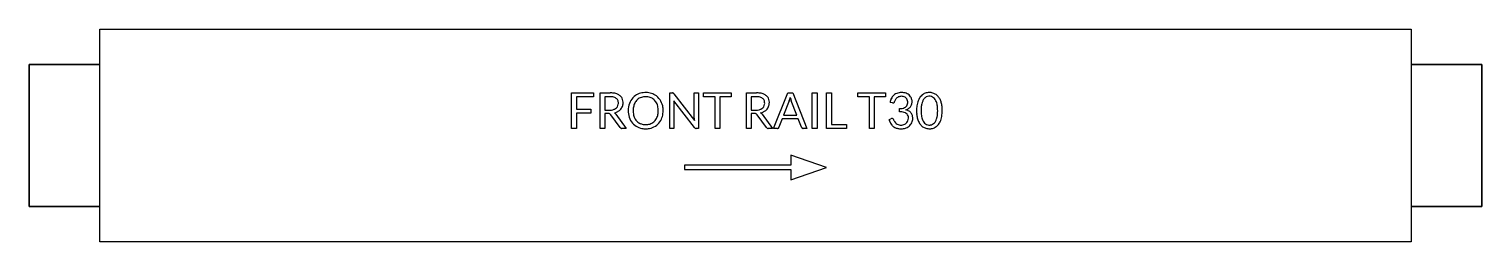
# Model space of a CAD drawing. Header units: millimetres. Extents: x 0 to 410, y 0 to 60.
import ezdxf

# ---------------------------------------------------------------- set-up
doc = ezdxf.new("R2010")
doc.units = ezdxf.units.MM
for name, color, linetype in [('LABEL', 7, 'Continuous'), ('OUTLINE', 7, 'Continuous'), ('POCKET_D10', 7, 'Continuous')]:
    doc.layers.add(name, color=color, linetype=linetype)

msp = doc.modelspace()

# ---------------------------------------------------------------- linework, layer by layer
at = {"layer": 'LABEL'}
for p, q in [((153.09, 32), (153.09, 42)), ((153.09, 42), (159.26, 42)), ((159.26, 42), (159.26, 40.9)), ((161.13, 32), (161.13, 42)), ((161.13, 42), (163.96, 42)), ((180.8, 32), (180.8, 42)), ((180.8, 42), (181.5, 42)), ((181.96, 41.77), (187.76, 34.23)), ((187.72, 34.92), (187.72, 42)), ((187.72, 42), (188.91, 42)), ((188.91, 42), (188.91, 32)), ((190.33, 40.86), (190.33, 42)), ((190.33, 42), (198.16, 42)), ((198.16, 42), (198.16, 40.86)), ((202.42, 32), (202.42, 42)), ((202.42, 42), (205.24, 42)), ((210.12, 32), (214.12, 42)), ((214.12, 42), (215.5, 42)), ((215.5, 42), (219.49, 32)), ((221.01, 32), (221.01, 42)), ((221.01, 42), (222.36, 42)), ((222.36, 42), (222.36, 32)), ((225.04, 32), (225.04, 42)), ((225.04, 42), (226.4, 42)), ((226.4, 42), (226.4, 33.14)), ((233.89, 40.86), (233.89, 42)), ((233.89, 42), (241.72, 42)), ((241.72, 42), (241.72, 40.86)), ((159.26, 40.9), (154.46, 40.9)), ((154.46, 40.9), (154.46, 37.4)), ((154.46, 37.4), (158.56, 37.4)), ((158.56, 37.4), (158.56, 36.3)), ((163.96, 40.93), (162.48, 40.93)), ((162.48, 40.93), (162.48, 37.16)), ((162.48, 37.16), (163.9, 37.16)), ((187.74, 32.24), (181.96, 39.77)), ((181.96, 39.77), (181.99, 39.12)), ((181.99, 39.12), (181.99, 32)), ((193.58, 40.86), (190.33, 40.86)), ((193.58, 32), (193.58, 40.86)), ((198.16, 40.86), (194.93, 40.86)), ((194.93, 40.86), (194.93, 32)), ((205.24, 40.93), (203.76, 40.93)), ((203.76, 40.93), (203.76, 37.16)), ((203.76, 37.16), (205.18, 37.16)), ((214.51, 39.77), (212.94, 35.71)), ((216.67, 35.71), (215.1, 39.78)), ((237.14, 40.86), (233.89, 40.86)), ((237.14, 32), (237.14, 40.86)), ((241.72, 40.86), (238.49, 40.86)), ((238.49, 40.86), (238.49, 32)), ((243.64, 39.18), (242.99, 39.29)), ((245.59, 36.68), (245.59, 37.58)), ((158.56, 36.3), (154.46, 36.3)), ((154.46, 36.3), (154.46, 32)), ((162.48, 36.17), (162.48, 32)), ((163.51, 36.17), (162.48, 36.17)), ((166.78, 32.29), (164.18, 35.86)), ((165.61, 35.97), (168.52, 32)), ((203.76, 36.17), (203.76, 32)), ((204.79, 36.17), (203.76, 36.17)), ((208.06, 32.29), (205.47, 35.86)), ((206.89, 35.97), (209.81, 32)), ((212.56, 34.74), (211.63, 32.32)), ((217.05, 34.74), (212.56, 34.74)), ((212.94, 35.71), (216.67, 35.71)), ((217.99, 32.32), (217.05, 34.74)), ((226.4, 33.14), (230.72, 33.14)), ((230.72, 33.14), (230.72, 32)), ((242.68, 34.5), (243.21, 34.72)), ((243.92, 34.54), (243.97, 34.41)), ((154.46, 32), (153.09, 32)), ((162.48, 32), (161.13, 32)), ((168.52, 32), (167.32, 32)), ((181.99, 32), (180.8, 32)), ((188.91, 32), (188.22, 32)), ((194.93, 32), (193.58, 32)), ((203.76, 32), (202.42, 32)), ((209.81, 32), (208.61, 32)), ((211.17, 32), (210.12, 32)), ((219.49, 32), (218.45, 32)), ((222.36, 32), (221.01, 32)), ((230.72, 32), (225.04, 32)), ((238.49, 32), (237.14, 32)), ((215, 21.6), (185, 21.6)), ((185, 21.6), (185, 20.4)), ((215, 24.5), (215, 21.6)), ((225, 21), (215, 24.5)), ((215, 17.5), (225, 21)), ((185, 20.4), (215, 20.4)), ((215, 20.4), (215, 17.5))]:
    msp.add_line(p, q, dxfattribs=at)
for centre, radius, start, end in [((163.96, 33.94), 8.06, 82.2738, 90), ((164.5, 37.93), 4.04, 66.912, 82.2738), ((164.97, 39.02), 2.85, 49.378, 66.912), ((165.41, 39.54), 2.16, 26.4233, 49.378), ((173.69, 37.58), 4.48, 109.7597, 130.2709), ((173.98, 36.77), 5.34, 92.5016, 109.7597), ((174, 36.24), 5.87, 77.5551, 92.5016), ((174.26, 37.4), 4.68, 58.8737, 77.5551), ((174.4, 37.64), 4.4, 33.8653, 58.8737), ((181.5, 41.19), 0.811, 76.1473, 90), ((181.6, 41.61), 0.38, 47.0826, 76.1473), ((181.29, 41.27), 0.839, 41.7206, 47.0826), ((180.82, 40.85), 1.47, 38.6598, 41.7206), ((205.24, 33.94), 8.06, 82.2738, 90), ((205.79, 37.93), 4.04, 66.912, 82.2738), ((206.25, 39.02), 2.85, 49.378, 66.912), ((206.7, 39.54), 2.16, 26.4233, 49.378), ((245.89, 39.21), 2.83, 132.5903, 155.4958), ((245.96, 39.13), 2.94, 105.4733, 132.5903), ((246.27, 38.03), 4.08, 85.7515, 105.4733), ((246.19, 38.89), 2.16, 90, 114.4554), ((246.19, 38.52), 2.53, 78.1541, 90), ((246.31, 38.61), 3.5, 64.5375, 85.7515), ((246.8, 39.63), 2.37, 33.5943, 64.5375), ((254.7, 38.4), 4.05, 137.7159, 154.2938), ((253.88, 39.15), 2.93, 114.9671, 137.7159), ((254.03, 38.81), 3.3, 95.7532, 114.9671), ((254.06, 39.1), 1.96, 93.2284, 115.8666), ((254.06, 38.57), 3.55, 77.8574, 95.7532), ((254.07, 38.99), 2.07, 73.8617, 93.2284), ((254.13, 38.93), 3.17, 59.5067, 77.8574), ((254.16, 38.98), 3.12, 40.8338, 59.5067), ((253.69, 38.57), 3.75, 25.7335, 40.8338), ((163.9, 41.25), 4.1, 270, 282.0517), ((163.96, 35.39), 5.54, 85.8797, 90), ((164.09, 37.15), 3.78, 79.8434, 85.8797), ((164.23, 37.95), 2.97, 69.6942, 79.8434), ((164.29, 39.4), 2.2, 282.0517, 304.296), ((164.66, 39.1), 1.73, 52.4314, 69.6942), ((164.57, 39), 1.71, 304.296, 329.1195), ((164.84, 39.34), 1.43, 15.8966, 52.4314), ((164.68, 39.48), 3.09, 293.8765, 308.8795), ((164.44, 39.07), 1.86, 329.1195, 352.0232), ((164.07, 39.12), 2.24, 352.0232, 15.8966), ((164.95, 39.15), 2.66, 308.8795, 332.5326), ((164.86, 39.19), 2.77, 332.5326, 355.3331), ((165.08, 39.37), 2.54, 8.6558, 26.4233), ((164.23, 39.25), 3.4, 355.3331, 8.6558), ((175.62, 37.01), 6.53, 175.2786, 192.2907), ((174.74, 37.08), 5.65, 155.2491, 175.2786), ((173.7, 37.56), 4.51, 130.2709, 155.2491), ((176.72, 37), 6.25, 175.89, 188.2364), ((175.61, 37.08), 5.14, 162.8849, 175.89), ((174.04, 37.56), 3.5, 143.8619, 162.8849), ((173.68, 37.82), 3.05, 119.2372, 143.8619), ((173.91, 37.42), 3.52, 97.7741, 119.2372), ((174.03, 36.54), 4.4, 87.7304, 97.7741), ((174.05, 36.97), 3.97, 76.5917, 87.7304), ((174.2, 37.62), 3.31, 55.5261, 76.5917), ((174.33, 37.81), 3.07, 32.8824, 55.5261), ((173.8, 37.46), 3.71, 12.8647, 32.8824), ((171.75, 37), 5.81, 0, 12.8647), ((170.97, 37), 6.59, 358.0477, 360), ((173.77, 37.22), 5.16, 12.4448, 33.8653), ((172.69, 37), 6.26, 344.7902, 360), ((173.25, 37.1), 5.69, 5.6946, 12.4448), ((172.2, 37), 6.75, 360, 5.6946), ((205.18, 41.25), 4.1, 270, 282.0517), ((205.24, 35.39), 5.54, 85.8797, 90), ((205.37, 37.15), 3.78, 79.8434, 85.8797), ((205.51, 37.95), 2.97, 69.6942, 79.8434), ((205.58, 39.4), 2.2, 282.0517, 304.296), ((205.94, 39.1), 1.73, 52.4314, 69.6942), ((205.85, 39), 1.71, 304.296, 329.1195), ((206.13, 39.34), 1.43, 15.8966, 52.4314), ((205.96, 39.48), 3.09, 293.8765, 308.8795), ((205.73, 39.07), 1.86, 329.1195, 352.0232), ((205.35, 39.12), 2.24, 352.0232, 15.8966), ((206.23, 39.15), 2.66, 308.8795, 332.5326), ((206.14, 39.19), 2.77, 332.5326, 355.3331), ((206.36, 39.37), 2.54, 8.6558, 26.4233), ((205.51, 39.25), 3.4, 355.3331, 8.6558), ((208.91, 41.93), 6, 338.9625, 343.7029), ((193.3, 46.49), 22.27, 343.7029, 344.9816), ((226, 43.63), 11.56, 194.5345, 196.9864), ((220.17, 41.85), 5.47, 196.9864, 202.1663), ((246.94, 38.73), 3.99, 155.4958, 171.8699), ((243.84, 40.57), 1.4, 261.8699, 268.4785), ((243.81, 39.65), 0.481, 268.4785, 287.5924), ((243.85, 39.54), 0.369, 287.5924, 324.8881), ((243.56, 39.74), 0.717, 324.8881, 344.5778), ((246.51, 38.96), 2.33, 155.4275, 165.3791), ((246.21, 39.1), 2, 143.8223, 155.4275), ((246.03, 39.23), 1.78, 114.4554, 143.8223), ((245.54, 42.8), 5.23, 270.6296, 279.0736), ((245.96, 40.17), 2.56, 279.0736, 296.2383), ((246.35, 39.31), 1.72, 60.7945, 78.1541), ((246.31, 39.44), 1.75, 296.2383, 314.0739), ((246.5, 39.57), 1.42, 33.8796, 60.7945), ((246.45, 40.56), 3.44, 286.607, 294.7034), ((246.52, 33.78), 3.59, 59.7287, 75.196), ((246.63, 39.11), 1.29, 314.0739, 338.0913), ((246.33, 39.46), 1.62, 10.2348, 33.8796), ((246.15, 39.3), 1.81, 338.0913, 356.0643), ((246.87, 39.64), 2.43, 294.7034, 306.1371), ((245.66, 39.34), 2.3, 356.0643, 10.2348), ((247.13, 39.29), 2, 306.1371, 330.4654), ((246.81, 39.64), 2.35, 10.2578, 33.5943), ((246.88, 39.43), 2.29, 330.4654, 351.8039), ((246.19, 39.53), 2.99, 351.8039, 10.2578), ((262.3, 36.99), 11.85, 178.4242, 184.1448), ((259.77, 37.06), 9.33, 169.4453, 178.4242), ((256.02, 37.76), 5.51, 154.2938, 169.4453), ((264.12, 37), 12.39, 175.5178, 180), ((262.78, 37), 11.05, 180, 186.9355), ((257.66, 37.5), 5.92, 166.1453, 175.5178), ((257.22, 37.61), 5.46, 157.5289, 166.1453), ((254.58, 38.7), 2.6, 139.5608, 157.5289), ((254.02, 39.18), 1.87, 115.8666, 139.5608), ((254.14, 39.25), 1.8, 51.6639, 73.8617), ((253.97, 39.03), 2.07, 31.5699, 51.6639), ((252.65, 38.22), 3.63, 19.9891, 31.5699), ((251.1, 37.66), 5.27, 6.4098, 19.9891), ((245.21, 37), 11.2, 0, 6.4098), ((244.02, 37), 12.39, 355.527, 0), ((251.61, 37.57), 6.06, 16.3558, 25.7335), ((251.32, 37.48), 6.36, 5.9967, 16.3558), ((247.67, 37), 10.03, 350.738, 0), ((246.7, 37), 11, 0, 5.9967), ((163.51, 34.23), 1.94, 86.3823, 90), ((163.56, 35.06), 1.11, 80.0738, 86.3823), ((163.65, 35.58), 0.583, 53.7588, 80.0738), ((163.5, 35.37), 0.839, 35.3112, 53.7588), ((164.22, 40.52), 4.24, 282.8937, 293.8765), ((164.54, 35.32), 1.24, 45.405, 59.7436), ((164.2, 34.99), 1.71, 34.992, 45.405), ((174.03, 36.66), 4.9, 192.2907, 214.8207), ((173.63, 36.39), 4.42, 214.8207, 238.079), ((174.55, 36.68), 4.06, 188.2364, 207.1505), ((173.82, 36.31), 3.23, 207.1505, 227.09), ((173.74, 36.22), 3.12, 227.09, 247.7272), ((173.91, 36.64), 3.57, 247.7272, 264.4016), ((174, 37.58), 4.51, 264.4016, 277.6316), ((174.13, 36.63), 3.56, 277.6316, 297.4284), ((174.39, 36.13), 2.99, 297.4284, 320.8639), ((174.06, 36.39), 3.41, 320.8639, 341.7315), ((174.42, 36.38), 4.41, 301.8265, 325.1793), ((172.5, 36.91), 5.06, 341.7315, 355.8859), ((171.61, 36.97), 5.95, 355.8859, 358.0477), ((174.07, 36.62), 4.83, 325.1793, 344.7902), ((195.42, 34.92), 7.69, 180, 182.5511), ((192.59, 34.79), 4.87, 182.5511, 186.5819), ((204.79, 34.23), 1.94, 86.3823, 90), ((204.84, 35.06), 1.11, 80.0738, 86.3823), ((204.93, 35.58), 0.583, 53.7588, 80.0738), ((204.78, 35.37), 0.839, 35.3112, 53.7588), ((205.5, 40.52), 4.24, 282.8937, 293.8765), ((205.82, 35.32), 1.24, 45.405, 59.7436), ((205.49, 34.99), 1.71, 34.992, 45.405), ((249.11, 36.51), 6.74, 197.354, 202.125), ((248.19, 36.13), 5.74, 202.125, 207.7241), ((245.8, 34.88), 3.04, 207.7241, 221.4036), ((243.5, 34.05), 0.729, 80.5288, 113.1986), ((245.48, 34.59), 2.61, 221.4036, 237.3202), ((243.56, 34.38), 0.397, 23.9625, 80.5288), ((259.82, 42.06), 17.59, 205.7693, 206.8477), ((246.63, 35.39), 2.81, 206.8477, 213.5965), ((245.91, 34.91), 1.95, 213.5965, 232.1737), ((245.95, 34.96), 2.01, 232.1737, 250.2319), ((245.93, 34.91), 1.96, 250.2319, 265.6136), ((245.59, 28.28), 8.4, 88.7264, 90), ((245.63, 29.71), 6.96, 87.1902, 88.7264), ((246.03, 36.17), 3.23, 265.6136, 274.9741), ((245.7, 31.33), 5.34, 79.6979, 87.1902), ((246.12, 35.14), 2.19, 274.9741, 303.9841), ((246.21, 34.11), 2.51, 63.8457, 79.6979), ((246.62, 34.95), 1.59, 43.7686, 63.8457), ((246.32, 34.84), 1.83, 303.9841, 338.4047), ((246.88, 35.2), 1.22, 17.8961, 43.7686), ((246.24, 34.87), 1.91, 338.4047, 359.8043), ((245.89, 34.88), 2.27, 359.8043, 17.8961), ((246.53, 34.87), 2.88, 302.0538, 327.6886), ((247.26, 35.06), 2.11, 33.699, 59.7287), ((246.62, 34.81), 2.77, 327.6886, 354.3045), ((247.24, 35.05), 2.14, 10.032, 33.699), ((246.15, 34.85), 3.24, 354.3045, 10.032), ((257.56, 36.65), 7.1, 184.1448, 193.6783), ((256.52, 36.4), 6.04, 193.6783, 204.2571), ((254.5, 35.48), 3.81, 204.2571, 220.9322), ((254, 35.05), 3.16, 220.9322, 239.2933), ((256.73, 36.26), 4.96, 186.9355, 202.3238), ((255.19, 35.63), 3.29, 202.3238, 214.6118), ((254.05, 34.84), 1.91, 214.6118, 235.6511), ((254.01, 34.78), 1.84, 235.6511, 257.2441), ((254.06, 35.01), 2.07, 257.2441, 276.498), ((254.07, 34.89), 1.94, 276.498, 297.6342), ((254.1, 34.84), 1.89, 297.6342, 319.3482), ((254.26, 34.87), 2.94, 294.7371, 317.4085), ((253.55, 35.31), 2.61, 319.3482, 337.2413), ((251.06, 36.36), 5.32, 337.2413, 346.0853), ((250.53, 36.49), 5.86, 346.0853, 355.527), ((253.47, 35.61), 4.02, 317.4085, 334.0935), ((252.09, 36.28), 5.56, 334.0935, 350.738), ((167.37, 32.65), 0.693, 211.373, 214.7522), ((167.32, 32.61), 0.631, 214.7522, 218.4645), ((167.25, 32.56), 0.542, 218.4645, 248.0512), ((167.32, 32.74), 0.738, 248.0512, 270), ((173.84, 36.72), 4.81, 238.079, 259.4765), ((174.02, 37.66), 5.77, 259.4765, 270.0088), ((174.02, 37.68), 5.79, 270.0088, 280.5057), ((174.19, 36.75), 4.84, 280.5057, 301.8265), ((188.57, 32.9), 1.05, 218.2902, 222.5079), ((188.34, 32.69), 0.744, 222.5079, 228.4833), ((188.17, 32.5), 0.488, 228.4833, 252.2778), ((188.22, 32.66), 0.66, 252.2778, 270), ((208.66, 32.65), 0.693, 211.373, 214.7522), ((208.6, 32.61), 0.631, 214.7522, 218.4645), ((208.53, 32.56), 0.542, 218.4645, 248.0512), ((208.61, 32.74), 0.738, 248.0512, 270), ((211.17, 32.48), 0.483, 270, 305.2885), ((211.15, 32.51), 0.512, 305.2885, 338.7495), ((218.55, 32.55), 0.607, 201.8014, 212.0274), ((218.49, 32.51), 0.54, 212.0274, 223.5057), ((218.41, 32.43), 0.425, 223.5057, 249.2639), ((218.45, 32.53), 0.531, 249.2639, 270), ((245.63, 34.83), 2.89, 237.3202, 256.0474), ((246.02, 36.39), 4.5, 256.0474, 268.1429), ((246.02, 36.53), 4.64, 268.1429, 282.2723), ((246.31, 35.22), 3.3, 282.2723, 302.0538), ((253.98, 35.02), 3.12, 239.2933, 257.8574), ((254.07, 35.43), 3.53, 257.8574, 275.8431), ((254.09, 35.26), 3.36, 275.8431, 294.7371)]:
    msp.add_arc(centre, radius, start, end, dxfattribs=at)
at = {"layer": 'OUTLINE'}
for p, q in [((20, 50), (20, 60)), ((20, 60), (390, 60)), ((390, 60), (390, 50)), ((0, 10), (0, 50)), ((0, 50), (20, 50)), ((390, 50), (410, 50)), ((410, 50), (410, 10)), ((20, 10), (0, 10)), ((20, 0), (20, 10)), ((410, 10), (390, 10)), ((390, 10), (390, 0)), ((390, 0), (20, 0))]:
    msp.add_line(p, q, dxfattribs=at)
at = {"layer": 'POCKET_D10'}
for p, q in [((20, 50), (0, 50)), ((0, 50), (0, 10)), ((20, 10), (20, 50)), ((410, 50), (390, 50)), ((390, 50), (390, 10)), ((410, 10), (410, 50)), ((0, 10), (20, 10)), ((390, 10), (410, 10))]:
    msp.add_line(p, q, dxfattribs=at)

doc.saveas('drawing.dxf')
